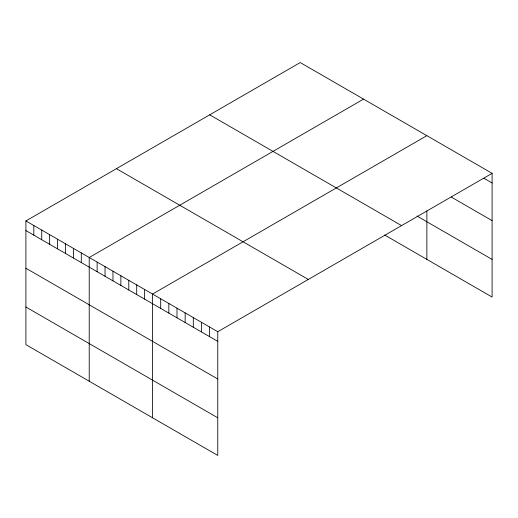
<?xml version="1.0" encoding="UTF-8"?>
<svg xmlns="http://www.w3.org/2000/svg" width="518" height="518" viewBox="0 0 518 518"><rect width="100%" height="100%" fill="white"/><g stroke="black" fill="none" stroke-linecap="round" stroke-linejoin="round"><path stroke-width="0.78" d="M492.1 173.336L217.767 331.714L217.767 455.439L25.9 344.664L25.9 220.94L300.233 62.561L492.1 173.336L492.1 297.06L384.654 235.023M363.545 99.113L89.219 257.498L89.219 381.222M426.864 135.671L152.532 294.056L152.532 417.78M483.948 178.27L492.1 182.983M451.327 197.086L492.1 220.629M416.971 216.038L492.1 259.414M209.699 114.828L401.573 225.602M116.427 168.674L308.301 279.448M25.9 220.94L217.767 331.714M25.9 230.588L217.767 341.362M25.9 268.233L217.767 379.008M25.9 307.019L217.767 417.793M426.864 210.891L426.864 259.395M209.615 327.007L209.615 336.655M201.463 322.3L201.463 331.947M193.305 317.592L193.305 327.24M185.153 312.885L185.153 322.533M176.994 308.178L176.994 317.825M168.842 303.47L168.842 313.118M160.69 298.763L160.69 308.411M144.619 289.484L144.619 299.132M136.707 284.913L136.707 294.561M128.788 280.348L128.788 289.989M120.875 275.777L120.875 285.424M112.963 271.205L112.963 280.853M105.044 266.634L105.044 276.282M97.131 262.069L97.131 271.717M81.3 252.926L81.3 262.574M73.388 248.362L73.388 258.009M65.475 243.79L65.475 253.438M57.556 239.219L57.556 248.867M49.644 234.648L49.644 244.295M41.731 230.083L41.731 239.73M33.812 225.511L33.812 235.159"/></g></svg>
